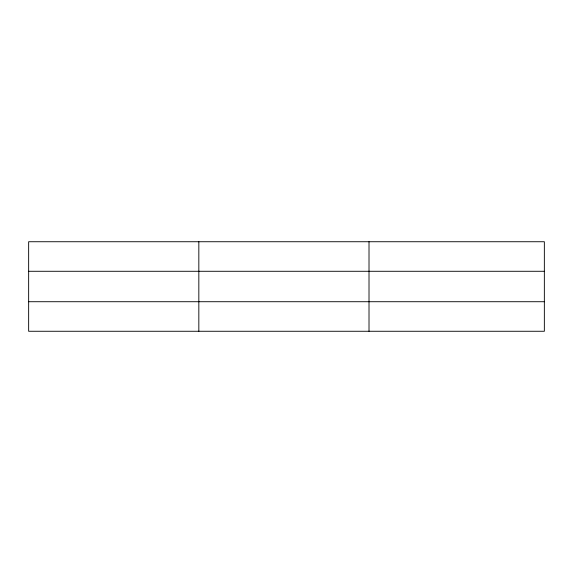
<?xml version="1.0" encoding="UTF-8"?>
<svg xmlns="http://www.w3.org/2000/svg" width="573" height="573" viewBox="0 0 573 573"><rect width="100%" height="100%" fill="white"/><g stroke="black" fill="none" stroke-linecap="round" stroke-linejoin="round"><path stroke-width="0.86" d="M198.831 331.266L198.831 241.734M369.012 331.266L369.012 241.734M544.35 301.72L544.35 331.266L28.65 331.266L28.65 241.734L544.35 241.734L544.35 301.72L28.65 301.72M28.65 271.28L544.35 271.28"/></g></svg>
